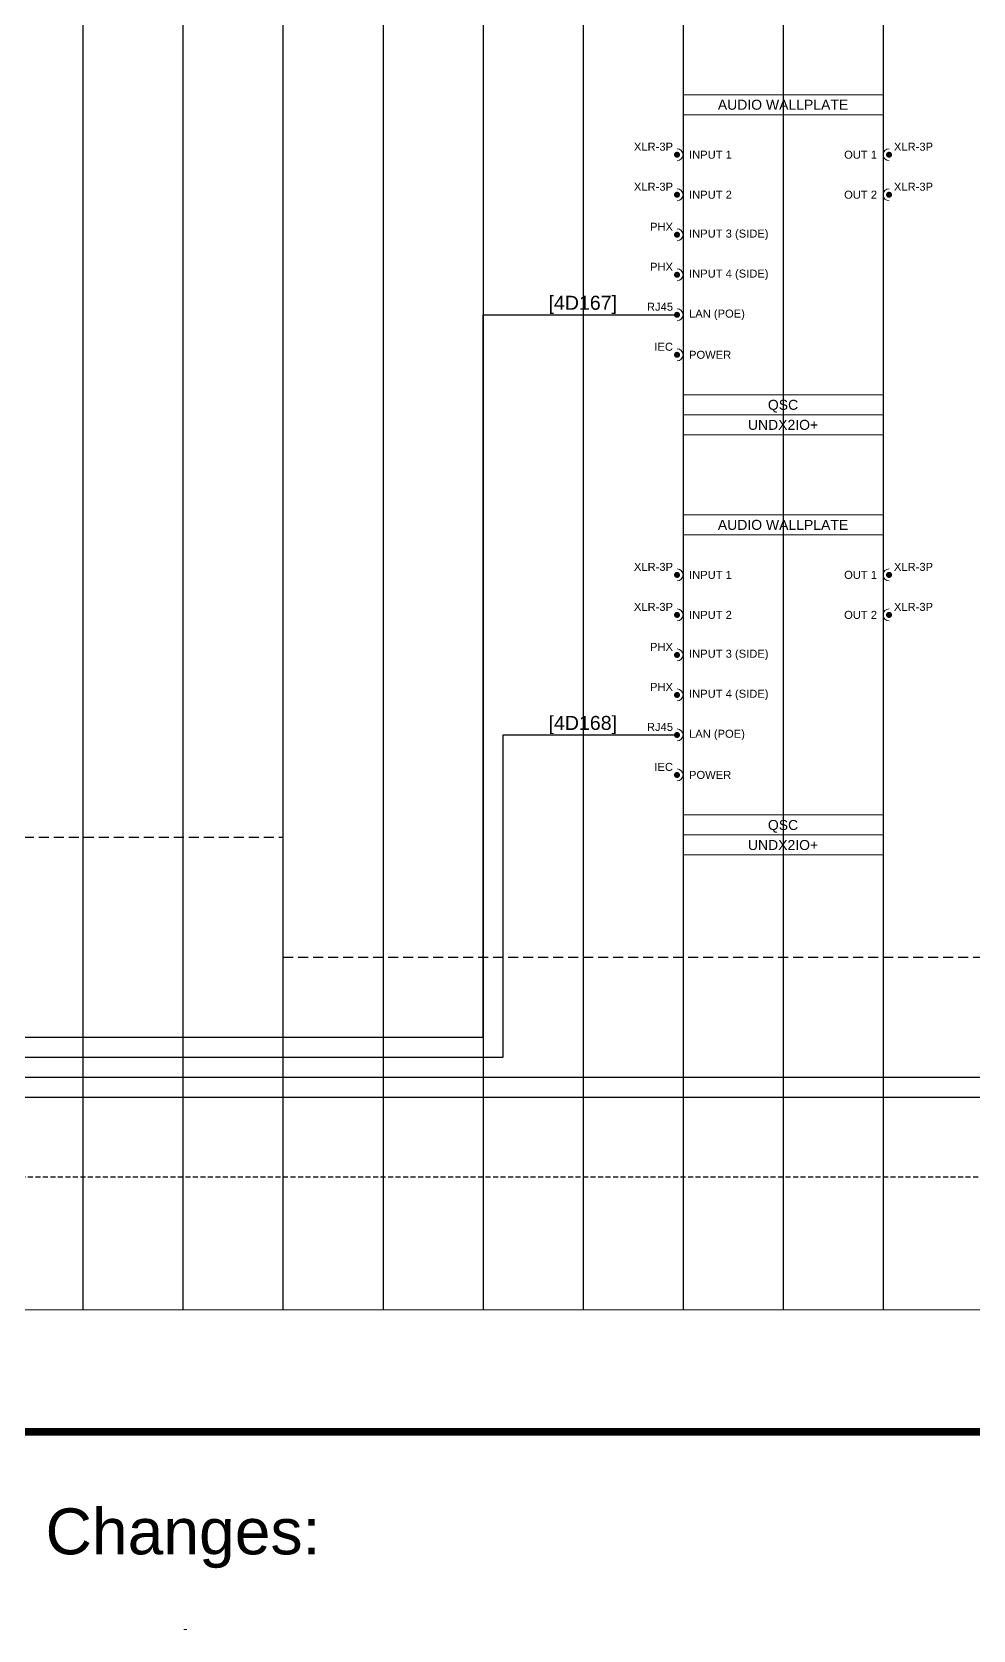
# Model space of a CAD drawing. Header units: millimetres. Extents: x -71336 to -35435, y -26189 to 22712.
# Drawn here: x -37329.8 to -37094.6, y -5992.1 to -5592.8 of the extents above; entities that cross this region are included whole.
import ezdxf
from ezdxf.enums import TextEntityAlignment as Align
from ezdxf.lldxf.tags import DXFTag

# ---------------------------------------------------------------- set-up
doc = ezdxf.new("R2018")
doc.units = ezdxf.units.MM
doc.linetypes.add('DASHED', pattern=[0.75, 0.5, -0.25])
doc.linetypes.add('DASHED2', pattern=[0.375, 0.25, -0.125])
for name, color, linetype in [('SC - Cat - Green - Data - DANTE', 84, 'DANTE'), ('SC - Fibre', 170, 'DASHED'), ('SC - Text', 7, 'Continuous')]:
    doc.layers.add(name, color=color, linetype=linetype)
doc.layers.add('SC - Equipment', color=7, linetype='Continuous', lineweight=13)
doc.layers.add('SC - Titlesheet - Model', color=250, linetype='Continuous', plot=False)
doc.layers.add('SC - Xlines', color=252, linetype='Continuous', plot=False)
doc.styles.add('ARIAL', font='arial.ttf')
doc.styles.get("Standard").update_dxf_attribs({"font": 'arial.ttf', "height": 35})
tags = doc.linetypes.add('DANTE', pattern='A,3.745209,-0.071128,["DANTE",ARIAL,S=0.5,R=0,X=0,Y=-0.25],-2.454793,3.728871', length=10.000001).pattern_tags.tags
tags[6] = DXFTag(74, 10)

# ---------------------------------------------------------------- blocks, each defined once
blk = doc.blocks.new('*U189')
at = {"layer": 'SC - Titlesheet - Model', "color": 6, "ltscale": 5, "const_width": 1}
blk.add_lwpolyline([(-365.5, -287), (365.5, -287), (365.5, 287), (-365.5, 287)], close=True, dxfattribs=at)
at = {"ltscale": 5, "style": 'ARIAL'}
blk.add_text('Changes:', height=6, dxfattribs=at).set_placement((0, -297), align=Align.TOP_CENTER)
at = {"layer": 'SC - Titlesheet - Model', "color": 5, "lineweight": 30, "ltscale": 5, "flags": 104}
blk.add_attdef('ADDITIONS', text='', height=5, dxfattribs=at).set_placement((-365.5, -312), align=Align.TOP_LEFT)
blk.add_attdef('CHANGES', text='', height=5, dxfattribs=at).set_placement((0, -312), align=Align.TOP_CENTER)
blk.add_attdef('OMISSIONS', text='', height=5, dxfattribs=at).set_placement((365.5, -312), align=Align.TOP_RIGHT)
blk = doc.blocks.new('QSC UNDIO+ - SCHEMATIC')
at = {"layer": 'SC - Equipment'}
for p, q in [((-25, 0), (25, 0)), ((-25, -85), (-25, 0)), ((25, 0), (25, -85)), ((25, -5), (-25, -5)), ((25, -75), (-25, -75)), ((25, -75), (-25, -75)), ((25, -80), (-25, -80)), ((25, -80), (-25, -80)), ((25, -80), (-25, -80)), ((25, -85), (-25, -85))]:
    blk.add_line(p, q, dxfattribs=at)
at = {"layer": 'SC - Equipment', "const_width": 0.7}
for points in [[(-26.1, -15, 1), (-26.9, -15, 1)], [(26.1, -15, -1), (26.9, -15, -1)], [(-26.1, -25, 1), (-26.9, -25, 1)], [(26.1, -25, -1), (26.9, -25, -1)], [(-26.1, -35, 1), (-26.9, -35, 1)], [(-26.1, -45, 1), (-26.9, -45, 1)], [(-26.1, -55, 1), (-26.9, -55, 1)], [(-26.1, -65, 1), (-26.9, -65, 1)]]:
    blk.add_lwpolyline(points, format="xyb", close=True, dxfattribs=at)
at = {"layer": 'SC - Equipment'}
for centre, start, end in [((-26.5, -15), 270, 90), ((26.5, -15), 90, 270), ((-26.5, -25), 270, 90), ((26.5, -25), 90, 270), ((-26.5, -35), 270, 90), ((-26.5, -45), 270, 90), ((-26.5, -55), 270, 90), ((-26.5, -65), 270, 90)]:
    blk.add_arc(centre, 1.5, start, end, dxfattribs=at)
at = {"ltscale": 5}
for tag, p in [('DESCRIPTION', (0, -2.5)), ('MAKE', (0, -77.5)), ('MODEL', (0, -82.5))]:
    blk.add_attdef(tag, text='', height=2.5, dxfattribs=at).set_placement(p, align=Align.MIDDLE_CENTER)
at = {"ltscale": 5, "flags": 1}
for tag, p in [('ROOM_TYPE', (45, -5)), ('LOCATION', (45, -10)), ('RACK_EQUIPMENT_(Y/N)', (45, -15)), ('IP_(Y/N)', (45, -30)), ('POE(WATT)', (45, -35)), ('AMP(@240V)', (45, -40)), ('WATT', (45, -45)), ('BTU/H', (45, -50)), ('WEIGHT(KG)', (45, -55)), ('TRANSFORMER_TAPS', (45, -60))]:
    blk.add_attdef(tag, p, '', height=2.5, dxfattribs=at)
blk.add_attdef('BRACKET', text='', height=2.5, dxfattribs=at).set_placement((0, -72.5), align=Align.MIDDLE_CENTER)
at = {"layer": 'SC - Equipment', "ltscale": 5, "char_height": 2}
for s, insert, width, attachment_point in [('XLR-3P', (-27.5, -13), 5.7736, 6), ('XLR-3P', (27.72, -13), 7.1748, 4), ('INPUT 1', (-23.5, -15), 23.5, 4), ('OUT 1', (23.5, -15), 23.5, 6), ('XLR-3P', (-27.5, -23), 5.7736, 6), ('INPUT 2', (-23.5, -25), 23.5, 4), ('OUT 2', (23.5, -25), 23.5, 6), ('XLR-3P', (27.72, -23), 7.1748, 4), ('PHX', (-27.5, -33), 5.7736, 6), ('INPUT 3 (SIDE)', (-23.5, -35), 23.5, 4), ('PHX', (-27.5, -43), 5.7736, 6), ('INPUT 4 (SIDE)', (-23.5, -45), 23.5, 4), ('RJ45', (-27.5, -53), 5.7736, 6), ('LAN (POE)', (-23.5, -55), 23.5, 4), ('IEC', (-27.5, -63), 5.7736, 6), ('POWER', (-23.5, -65), 23.5, 4)]:
    blk.add_mtext(s, dxfattribs=dict(at, insert=insert, width=width, attachment_point=attachment_point))

msp = doc.modelspace()

# ---------------------------------------------------------------- linework, layer by layer
at = {"color": 31, "linetype": 'DASHED2', "ltscale": 5}
msp.add_line((-36692.06, -5878.968), (-37742.061, -5878.968), dxfattribs=at)
at = {"layer": 'SC - Cat - Green - Data - DANTE', "ltscale": 5}
for points in [[(-37772.06, -5853.942), (-37067.06, -5853.942), (-37067.06, -5663.441), (-37018.56, -5663.441)], [(-37772.06, -5843.942), (-37217.06, -5843.942), (-37217.06, -5663.441), (-37168.56, -5663.441)], [(-37772.06, -5858.942), (-37062.06, -5858.942), (-37062.06, -5768.429), (-37018.569, -5768.429)], [(-37772.06, -5848.942), (-37212.06, -5848.942), (-37212.06, -5768.441), (-37168.56, -5768.441)]]:
    msp.add_lwpolyline(points, dxfattribs=at)
at = {"layer": 'SC - Fibre', "ltscale": 5}
msp.add_lwpolyline([(-37365.56, -5793.968), (-37267.06, -5793.968), (-37267.06, -5823.968), (-36832.601, -5823.968)], dxfattribs=at)
at = {"layer": 'SC - Xlines', "ltscale": 5, "transparency": 33554687}
msp.add_lwpolyline([(-37892.06, -4973.25), (-36692.06, -4973.256), (-36692.06, -5912.153), (-37892.06, -5912.146)], close=True, dxfattribs=at)
at = {"layer": 'SC - Xlines', "color": 250, "ltscale": 5}
for points in [[(-37317.06, -4973.255), (-37317.06, -5912.151)], [(-37267.06, -4973.255), (-37267.06, -5912.151)], [(-37217.06, -4973.255), (-37217.06, -5912.151)], [(-37167.06, -4973.255), (-37167.06, -5912.151)], [(-37117.06, -4973.255), (-37117.06, -5912.151)]]:
    msp.add_lwpolyline(points, dxfattribs=at)
at = {"layer": 'SC - Xlines', "ltscale": 5}
for points in [[(-37292.06, -4973.253), (-37292.06, -5912.151)], [(-37242.06, -4973.253), (-37242.06, -5912.151)], [(-37192.06, -4973.253), (-37192.06, -5912.151)], [(-37142.06, -4973.253), (-37142.06, -5912.151)]]:
    msp.add_lwpolyline(points, dxfattribs=at)

# ---------------------------------------------------------------- block references
ref = msp.add_blockref('*U189', (-37292.06, -5392.917), dxfattribs=dict(xscale=1.915184678522737, yscale=1.915184678522737, zscale=1.915184678522737))
lines = msp.add_mtext('-', dxfattribs={"layer": 'SC - Titlesheet - Model', "color": 5, "ltscale": 5, "insert": (-37292.06, -5990.454), "char_height": 2.5, "attachment_point": 1})
ref.add_attrib('CHANGES', '', (-37292.06, -5990.454), dxfattribs={"flags": 104}).embed_mtext(lines)
at = {"ltscale": 5}
for p in [(-37142.06, -5608.441), (-37142.06, -5713.441)]:
    msp.add_blockref('QSC UNDIO+ - SCHEMATIC', p, dxfattribs=at).add_auto_attribs({'DESCRIPTION': 'AUDIO WALLPLATE', 'MAKE': 'QSC', 'MODEL': 'UNDX2IO+'})

# ---------------------------------------------------------------- texts
at = {"layer": 'SC - Text', "char_height": 3.5, "width": 14.6761, "attachment_point": 9}
for s, insert in [('[4D167]', (-37183.559, -5663.241)), ('[4D168]', (-37183.559, -5768.241))]:
    msp.add_mtext(s, dxfattribs=dict(at, insert=insert))

doc.saveas('drawing.dxf')
